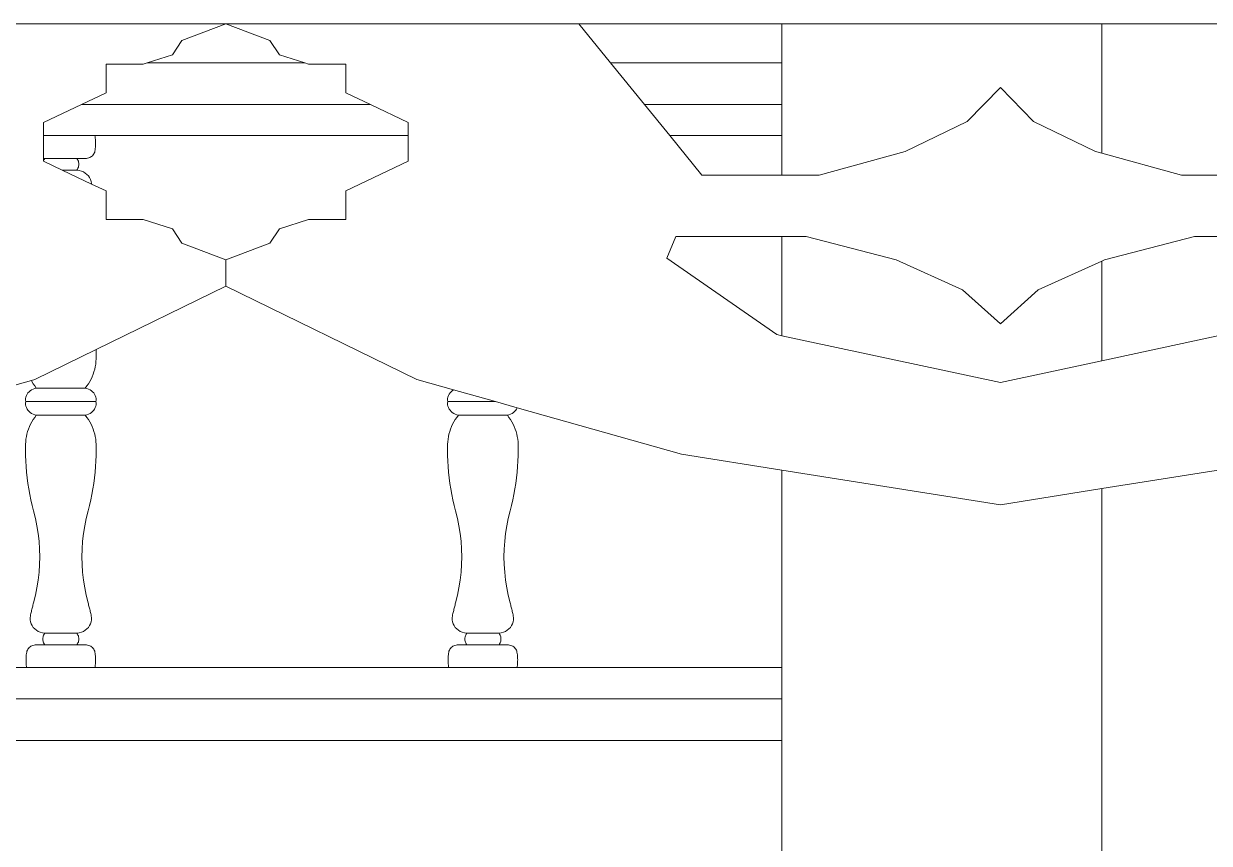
# Model space of a CAD drawing. Header units: inches. Extents: x 16.2 to 49.2, y 7.1 to 20.7.
# Drawn here: x 29.8393 to 30.1642, y 17.896 to 18.1206 of the extents above; entities that cross this region are included whole.
import ezdxf

# ---------------------------------------------------------------- set-up
doc = ezdxf.new("R2010")
doc.units = ezdxf.units.IN
doc.header["$MEASUREMENT"] = 0
doc.layers.add('0inne_gulv', color=252, linetype='Continuous', lineweight=13)

# ---------------------------------------------------------------- blocks, each defined once
blk = doc.blocks.new('DEREK SMALL HOUSE fr')
for p, q in [((-3.91841, -0.07881), (-3.82174, -0.07881)), ((-3.8338, -0.08341), (-3.82174, -0.07881)), ((-3.82174, -0.07881), (-3.72506, -0.07881)), ((-3.80967, -0.08341), (-3.82174, -0.07881)), ((-3.72506, -0.07881), (-3.66941, -0.07881)), ((-3.71635, -0.08953), (-3.72506, -0.07881)), ((-3.72506, -0.07881), (-3.49397, -0.07881)), ((-3.66941, -0.07881), (-3.58175, -0.07881)), ((-3.66941, -0.08953), (-3.66941, -0.07881)), ((-3.58175, -0.07881), (-3.58175, -0.1143)), ((-3.58175, -0.07881), (-3.4941, -0.07881)), ((-3.83637, -0.08735), (-3.8338, -0.08341)), ((-3.8071, -0.08735), (-3.80967, -0.08341)), ((-3.84331, -0.08953), (-3.83637, -0.08735)), ((-3.80016, -0.08953), (-3.8071, -0.08735)), ((-3.85458, -0.08993), (-3.84439, -0.08987)), ((-3.85458, -0.09771), (-3.85458, -0.08993)), ((-3.84439, -0.08987), (-3.84331, -0.08953)), ((-3.84331, -0.08953), (-3.80016, -0.08953)), ((-3.79908, -0.08987), (-3.80016, -0.08953)), ((-3.78889, -0.08993), (-3.79908, -0.08987)), ((-3.78889, -0.09771), (-3.78889, -0.08993)), ((-3.71635, -0.08953), (-3.66941, -0.08953)), ((-3.70708, -0.10093), (-3.71635, -0.08953)), ((-3.66941, -0.10093), (-3.66941, -0.08953)), ((-3.61857, -0.10564), (-3.60952, -0.09632)), ((-3.60952, -0.09632), (-3.60046, -0.10564)), ((-3.86135, -0.10093), (-3.85458, -0.09771)), ((-3.78212, -0.10093), (-3.78889, -0.09771)), ((-3.87172, -0.10586), (-3.86135, -0.10093)), ((-3.86135, -0.10093), (-3.78212, -0.10093)), ((-3.77176, -0.10586), (-3.78212, -0.10093)), ((-3.70708, -0.10093), (-3.66941, -0.10093)), ((-3.70013, -0.10948), (-3.70708, -0.10093)), ((-3.66941, -0.10948), (-3.66941, -0.10093)), ((-3.87172, -0.10948), (-3.87172, -0.10586)), ((-3.77176, -0.10948), (-3.77176, -0.10586)), ((-3.63556, -0.11383), (-3.61857, -0.10564)), ((-3.60046, -0.10564), (-3.58347, -0.11383)), ((-3.87172, -0.11573), (-3.87172, -0.10948)), ((-3.85763, -0.10948), (-3.87172, -0.10948)), ((-3.85758, -0.10983), (-3.85763, -0.10948)), ((-3.85763, -0.10948), (-3.77176, -0.10948)), ((-3.85753, -0.11018), (-3.85758, -0.10983)), ((-3.85749, -0.11054), (-3.85753, -0.11018)), ((-3.77176, -0.1165), (-3.77176, -0.10948)), ((-3.70013, -0.10948), (-3.66941, -0.10948)), ((-3.69134, -0.12028), (-3.70013, -0.10948)), ((-3.66941, -0.12028), (-3.66941, -0.10948)), ((-3.85763, -0.11372), (-3.85758, -0.11337)), ((-3.85758, -0.11337), (-3.85753, -0.11302)), ((-3.85753, -0.11302), (-3.85749, -0.11266)), ((-3.85747, -0.11089), (-3.85749, -0.11054)), ((-3.85749, -0.11266), (-3.85747, -0.11231)), ((-3.85745, -0.11125), (-3.85747, -0.11089)), ((-3.85747, -0.11231), (-3.85745, -0.11195)), ((-3.85745, -0.1116), (-3.85745, -0.11125)), ((-3.85745, -0.11195), (-3.85745, -0.1116)), ((-3.87169, -0.11623), (-3.87172, -0.11573)), ((-3.87172, -0.11573), (-3.87141, -0.11573)), ((-3.87172, -0.1163), (-3.87169, -0.11623)), ((-3.87172, -0.1165), (-3.87172, -0.1163)), ((-3.86664, -0.11891), (-3.87172, -0.1165)), ((-3.87169, -0.11623), (-3.87156, -0.11598)), ((-3.87156, -0.11598), (-3.87141, -0.11573)), ((-3.87141, -0.11573), (-3.86256, -0.11573)), ((-3.86241, -0.11598), (-3.86256, -0.11573)), ((-3.86256, -0.11573), (-3.86027, -0.11573)), ((-3.86228, -0.11623), (-3.86241, -0.11598)), ((-3.86218, -0.1165), (-3.86228, -0.11623)), ((-3.86211, -0.11677), (-3.86218, -0.1165)), ((-3.86206, -0.11705), (-3.86211, -0.11677)), ((-3.86027, -0.11573), (-3.85996, -0.11572)), ((-3.85996, -0.11572), (-3.85965, -0.11567)), ((-3.85965, -0.11567), (-3.85935, -0.11559)), ((-3.85935, -0.11559), (-3.85906, -0.11547)), ((-3.85906, -0.11547), (-3.85879, -0.11533)), ((-3.85879, -0.11533), (-3.85854, -0.11516)), ((-3.85854, -0.11516), (-3.85831, -0.11497)), ((-3.85831, -0.11497), (-3.85811, -0.11475)), ((-3.85811, -0.11475), (-3.85794, -0.11451)), ((-3.85794, -0.11451), (-3.85781, -0.11426)), ((-3.85781, -0.11426), (-3.8577, -0.11399)), ((-3.8577, -0.11399), (-3.85763, -0.11372)), ((-3.78889, -0.12464), (-3.77176, -0.1165)), ((-3.6592, -0.12028), (-3.63556, -0.11383)), ((-3.58347, -0.11383), (-3.58175, -0.1143)), ((-3.58175, -0.1143), (-3.55984, -0.12028)), ((-3.85856, -0.12275), (-3.86664, -0.11891)), ((-3.86664, -0.11891), (-3.86256, -0.11891)), ((-3.86256, -0.11891), (-3.86241, -0.11867)), ((-3.86195, -0.11901), (-3.86256, -0.11891)), ((-3.86241, -0.11867), (-3.86228, -0.11841)), ((-3.86228, -0.11841), (-3.86218, -0.11815)), ((-3.86218, -0.11815), (-3.86211, -0.11788)), ((-3.86211, -0.11788), (-3.86206, -0.1176)), ((-3.86205, -0.11732), (-3.86206, -0.11705)), ((-3.86206, -0.1176), (-3.86205, -0.11732)), ((-3.86136, -0.11918), (-3.86195, -0.11901)), ((-3.8608, -0.11942), (-3.86136, -0.11918)), ((-3.86029, -0.11973), (-3.8608, -0.11942)), ((-3.85982, -0.1201), (-3.86029, -0.11973)), ((-3.85942, -0.12052), (-3.85982, -0.1201)), ((-3.85909, -0.12099), (-3.85942, -0.12052)), ((-3.85883, -0.12149), (-3.85909, -0.12099)), ((-3.85866, -0.12202), (-3.85883, -0.12149)), ((-3.85857, -0.12257), (-3.85866, -0.12202)), ((-3.85856, -0.12275), (-3.85857, -0.12257)), ((-3.85458, -0.12464), (-3.85856, -0.12275)), ((-3.69134, -0.12028), (-3.66941, -0.12028)), ((-3.66941, -0.12028), (-3.6592, -0.12028)), ((-3.55984, -0.12028), (-3.52769, -0.12028)), ((-3.85458, -0.12464), (-3.85458, -0.13243)), ((-3.78889, -0.12464), (-3.78889, -0.13243)), ((-3.85458, -0.13243), (-3.84439, -0.13249)), ((-3.84439, -0.13249), (-3.83637, -0.13501)), ((-3.79908, -0.13249), (-3.8071, -0.13501)), ((-3.78889, -0.13243), (-3.79908, -0.13249)), ((-3.83637, -0.13501), (-3.8338, -0.13895)), ((-3.8071, -0.13501), (-3.80967, -0.13895)), ((-3.8338, -0.13895), (-3.82174, -0.14354)), ((-3.80967, -0.13895), (-3.82174, -0.14354)), ((-3.69844, -0.13712), (-3.70093, -0.14303)), ((-3.69844, -0.13712), (-3.66941, -0.13712)), ((-3.66941, -0.16429), (-3.66941, -0.13712)), ((-3.66941, -0.13712), (-3.66275, -0.13712)), ((-3.66275, -0.13712), (-3.63809, -0.14351)), ((-3.55629, -0.13712), (-3.58095, -0.14351)), ((-3.55629, -0.13712), (-3.5206, -0.13712)), ((-3.82174, -0.1507), (-3.82174, -0.14354)), ((-3.70093, -0.14303), (-3.67073, -0.164)), ((-3.63809, -0.14351), (-3.6199, -0.15169)), ((-3.58175, -0.14387), (-3.59914, -0.15169)), ((-3.58095, -0.14351), (-3.58175, -0.14387)), ((-3.58175, -0.14387), (-3.58175, -0.17117)), ((-3.82174, -0.1507), (-3.85731, -0.1681)), ((-3.82174, -0.1507), (-3.76939, -0.1763)), ((-3.6199, -0.15169), (-3.60952, -0.16108)), ((-3.59914, -0.15169), (-3.60952, -0.16108)), ((-3.67073, -0.164), (-3.66941, -0.16429)), ((-3.66941, -0.16429), (-3.60952, -0.17711)), ((-3.5483, -0.164), (-3.58175, -0.17117)), ((-3.87408, -0.1763), (-3.85731, -0.1681)), ((-3.8573, -0.16914), (-3.85731, -0.1681)), ((-3.85755, -0.17279), (-3.85743, -0.17209)), ((-3.85743, -0.17209), (-3.85736, -0.17138)), ((-3.85736, -0.17138), (-3.85732, -0.17067)), ((-3.85732, -0.17067), (-3.8573, -0.16914)), ((-3.58175, -0.17117), (-3.60952, -0.17711)), ((-3.8584, -0.17553), (-3.85813, -0.17486)), ((-3.85813, -0.17486), (-3.8579, -0.17418)), ((-3.8579, -0.17418), (-3.8577, -0.17349)), ((-3.8577, -0.17349), (-3.85755, -0.17279)), ((-3.87506, -0.17658), (-3.94653, -0.19675)), ((-3.87408, -0.1763), (-3.87506, -0.17658)), ((-3.87493, -0.17683), (-3.87506, -0.17658)), ((-3.87455, -0.17745), (-3.87493, -0.17683)), ((-3.87414, -0.17806), (-3.87455, -0.17745)), ((-3.87415, -0.17876), (-3.8737, -0.17865)), ((-3.8737, -0.17865), (-3.87414, -0.17806)), ((-3.8737, -0.17865), (-3.86027, -0.17865)), ((-3.86027, -0.17865), (-3.85983, -0.17806)), ((-3.85982, -0.17876), (-3.86027, -0.17865)), ((-3.85983, -0.17806), (-3.85942, -0.17745)), ((-3.85942, -0.17745), (-3.85904, -0.17683)), ((-3.85904, -0.17683), (-3.8587, -0.17618)), ((-3.8587, -0.17618), (-3.8584, -0.17553)), ((-3.76939, -0.1763), (-3.75935, -0.17913)), ((-3.87665, -0.18195), (-3.87663, -0.18153)), ((-3.87663, -0.18153), (-3.87655, -0.18112)), ((-3.87655, -0.18112), (-3.87642, -0.18072)), ((-3.87642, -0.18072), (-3.87623, -0.18034)), ((-3.87623, -0.18034), (-3.87598, -0.17998)), ((-3.87598, -0.17998), (-3.87569, -0.17966)), ((-3.87569, -0.17966), (-3.87536, -0.17937)), ((-3.87536, -0.17937), (-3.87498, -0.17912)), ((-3.87498, -0.17912), (-3.87458, -0.17892)), ((-3.87458, -0.17892), (-3.87415, -0.17876)), ((-3.85939, -0.17892), (-3.85982, -0.17876)), ((-3.85898, -0.17912), (-3.85939, -0.17892)), ((-3.85861, -0.17937), (-3.85898, -0.17912)), ((-3.85828, -0.17966), (-3.85861, -0.17937)), ((-3.85798, -0.17998), (-3.85828, -0.17966)), ((-3.85774, -0.18034), (-3.85798, -0.17998)), ((-3.85755, -0.18072), (-3.85774, -0.18034)), ((-3.85741, -0.18112), (-3.85755, -0.18072)), ((-3.85733, -0.18153), (-3.85741, -0.18112)), ((-3.85731, -0.18195), (-3.85733, -0.18153)), ((-3.761, -0.18195), (-3.76098, -0.18153)), ((-3.76098, -0.18153), (-3.7609, -0.18112)), ((-3.7609, -0.18112), (-3.76076, -0.18072)), ((-3.76076, -0.18072), (-3.76057, -0.18034)), ((-3.76057, -0.18034), (-3.76033, -0.17998)), ((-3.76033, -0.17998), (-3.76004, -0.17966)), ((-3.76004, -0.17966), (-3.7597, -0.17937)), ((-3.7597, -0.17937), (-3.75935, -0.17913)), ((-3.75935, -0.17913), (-3.74791, -0.18236)), ((-3.87661, -0.18236), (-3.87665, -0.18195)), ((-3.87665, -0.18278), (-3.87661, -0.18236)), ((-3.87663, -0.1832), (-3.87665, -0.18278)), ((-3.87655, -0.18361), (-3.87663, -0.1832)), ((-3.87661, -0.18236), (-3.85735, -0.18236)), ((-3.87642, -0.18401), (-3.87655, -0.18361)), ((-3.87623, -0.18439), (-3.87642, -0.18401)), ((-3.87598, -0.18474), (-3.87623, -0.18439)), ((-3.87569, -0.18507), (-3.87598, -0.18474)), ((-3.87536, -0.18536), (-3.87569, -0.18507)), ((-3.85861, -0.18536), (-3.85828, -0.18507)), ((-3.85828, -0.18507), (-3.85798, -0.18474)), ((-3.85798, -0.18474), (-3.85774, -0.18439)), ((-3.85774, -0.18439), (-3.85755, -0.18401)), ((-3.85755, -0.18401), (-3.85741, -0.18361)), ((-3.85741, -0.18361), (-3.85733, -0.1832)), ((-3.85735, -0.18236), (-3.85731, -0.18195)), ((-3.85731, -0.18278), (-3.85735, -0.18236)), ((-3.85733, -0.1832), (-3.85731, -0.18278)), ((-3.76096, -0.18236), (-3.761, -0.18195)), ((-3.761, -0.18278), (-3.76096, -0.18236)), ((-3.76098, -0.1832), (-3.761, -0.18278)), ((-3.7609, -0.18361), (-3.76098, -0.1832)), ((-3.74791, -0.18236), (-3.76096, -0.18236)), ((-3.76076, -0.18401), (-3.7609, -0.18361)), ((-3.76057, -0.18439), (-3.76076, -0.18401)), ((-3.76033, -0.18474), (-3.76057, -0.18439)), ((-3.76004, -0.18507), (-3.76033, -0.18474)), ((-3.7597, -0.18536), (-3.76004, -0.18507)), ((-3.74791, -0.18236), (-3.74192, -0.18405)), ((-3.74296, -0.18536), (-3.74262, -0.18507)), ((-3.74262, -0.18507), (-3.74233, -0.18474)), ((-3.74233, -0.18474), (-3.74209, -0.18439)), ((-3.74209, -0.18439), (-3.74192, -0.18405)), ((-3.74192, -0.18405), (-3.69694, -0.19675)), ((-3.87498, -0.18561), (-3.87536, -0.18536)), ((-3.87527, -0.18854), (-3.87493, -0.1879)), ((-3.87458, -0.18581), (-3.87498, -0.18561)), ((-3.87493, -0.1879), (-3.87455, -0.18727)), ((-3.87415, -0.18597), (-3.87458, -0.18581)), ((-3.87455, -0.18727), (-3.87414, -0.18667)), ((-3.8737, -0.18608), (-3.87415, -0.18597)), ((-3.87414, -0.18667), (-3.8737, -0.18608)), ((-3.8737, -0.18608), (-3.86027, -0.18608)), ((-3.86027, -0.18608), (-3.85982, -0.18597)), ((-3.85983, -0.18667), (-3.86027, -0.18608)), ((-3.85942, -0.18727), (-3.85983, -0.18667)), ((-3.85982, -0.18597), (-3.85939, -0.18581)), ((-3.85904, -0.1879), (-3.85942, -0.18727)), ((-3.85939, -0.18581), (-3.85898, -0.18561)), ((-3.8587, -0.18854), (-3.85904, -0.1879)), ((-3.85898, -0.18561), (-3.85861, -0.18536)), ((-3.75933, -0.18561), (-3.7597, -0.18536)), ((-3.75961, -0.18854), (-3.75927, -0.1879)), ((-3.75892, -0.18581), (-3.75933, -0.18561)), ((-3.75927, -0.1879), (-3.7589, -0.18727)), ((-3.75849, -0.18597), (-3.75892, -0.18581)), ((-3.7589, -0.18727), (-3.75849, -0.18667)), ((-3.75804, -0.18608), (-3.75849, -0.18597)), ((-3.75849, -0.18667), (-3.75804, -0.18608)), ((-3.75804, -0.18608), (-3.74462, -0.18608)), ((-3.74462, -0.18608), (-3.74417, -0.18597)), ((-3.74417, -0.18667), (-3.74462, -0.18608)), ((-3.74417, -0.18597), (-3.74374, -0.18581)), ((-3.74376, -0.18727), (-3.74417, -0.18667)), ((-3.74339, -0.1879), (-3.74376, -0.18727)), ((-3.74374, -0.18581), (-3.74333, -0.18561)), ((-3.74305, -0.18854), (-3.74339, -0.1879)), ((-3.74333, -0.18561), (-3.74296, -0.18536)), ((-3.87642, -0.19194), (-3.87626, -0.19124)), ((-3.87626, -0.19124), (-3.87607, -0.19055)), ((-3.87607, -0.19055), (-3.87584, -0.18987)), ((-3.87584, -0.18987), (-3.87557, -0.1892)), ((-3.87557, -0.1892), (-3.87527, -0.18854)), ((-3.8584, -0.1892), (-3.8587, -0.18854)), ((-3.85813, -0.18987), (-3.8584, -0.1892)), ((-3.8579, -0.19055), (-3.85813, -0.18987)), ((-3.8577, -0.19124), (-3.8579, -0.19055)), ((-3.85755, -0.19194), (-3.8577, -0.19124)), ((-3.76076, -0.19194), (-3.76061, -0.19124)), ((-3.76061, -0.19124), (-3.76042, -0.19055)), ((-3.76042, -0.19055), (-3.76019, -0.18987)), ((-3.76019, -0.18987), (-3.75992, -0.1892)), ((-3.75992, -0.1892), (-3.75961, -0.18854)), ((-3.74274, -0.1892), (-3.74305, -0.18854)), ((-3.74247, -0.18987), (-3.74274, -0.1892)), ((-3.74224, -0.19055), (-3.74247, -0.18987)), ((-3.74205, -0.19124), (-3.74224, -0.19055)), ((-3.7419, -0.19194), (-3.74205, -0.19124)), ((-3.87667, -0.19559), (-3.87665, -0.19406)), ((-3.87665, -0.19406), (-3.87661, -0.19335)), ((-3.87661, -0.19335), (-3.87653, -0.19264)), ((-3.87653, -0.19264), (-3.87642, -0.19194)), ((-3.85743, -0.19264), (-3.85755, -0.19194)), ((-3.85736, -0.19335), (-3.85743, -0.19264)), ((-3.85732, -0.19406), (-3.85736, -0.19335)), ((-3.8573, -0.19559), (-3.85732, -0.19406)), ((-3.76101, -0.19559), (-3.76099, -0.19406)), ((-3.76099, -0.19406), (-3.76096, -0.19335)), ((-3.76096, -0.19335), (-3.76088, -0.19264)), ((-3.76088, -0.19264), (-3.76076, -0.19194)), ((-3.74178, -0.19264), (-3.7419, -0.19194)), ((-3.7417, -0.19335), (-3.74178, -0.19264)), ((-3.74167, -0.19406), (-3.7417, -0.19335)), ((-3.74165, -0.19559), (-3.74167, -0.19406)), ((-3.87665, -0.19712), (-3.87667, -0.19559)), ((-3.87659, -0.19865), (-3.87665, -0.19712)), ((-3.85737, -0.19865), (-3.85732, -0.19712)), ((-3.85732, -0.19712), (-3.8573, -0.19559)), ((-3.76099, -0.19712), (-3.76101, -0.19559)), ((-3.76094, -0.19865), (-3.76099, -0.19712)), ((-3.74172, -0.19865), (-3.74167, -0.19712)), ((-3.74167, -0.19712), (-3.74165, -0.19559)), ((-3.69694, -0.19675), (-3.66941, -0.20111)), ((-3.52209, -0.19675), (-3.58175, -0.2062)), ((-3.8765, -0.20018), (-3.87659, -0.19865)), ((-3.87638, -0.2017), (-3.8765, -0.20018)), ((-3.85759, -0.2017), (-3.85746, -0.20018)), ((-3.85746, -0.20018), (-3.85737, -0.19865)), ((-3.76085, -0.20018), (-3.76094, -0.19865)), ((-3.76072, -0.2017), (-3.76085, -0.20018)), ((-3.74194, -0.2017), (-3.74181, -0.20018)), ((-3.74181, -0.20018), (-3.74172, -0.19865)), ((-3.66941, -0.20111), (-3.60952, -0.2106)), ((-3.66941, -0.25525), (-3.66941, -0.20111)), ((-3.87621, -0.20323), (-3.87638, -0.2017)), ((-3.87601, -0.20475), (-3.87621, -0.20323)), ((-3.85796, -0.20475), (-3.85776, -0.20323)), ((-3.85776, -0.20323), (-3.85759, -0.2017)), ((-3.76056, -0.20323), (-3.76072, -0.2017)), ((-3.76036, -0.20475), (-3.76056, -0.20323)), ((-3.7423, -0.20475), (-3.7421, -0.20323)), ((-3.7421, -0.20323), (-3.74194, -0.2017)), ((-3.87577, -0.20626), (-3.87601, -0.20475)), ((-3.8755, -0.20777), (-3.87577, -0.20626)), ((-3.87518, -0.20928), (-3.8755, -0.20777)), ((-3.85878, -0.20928), (-3.85847, -0.20777)), ((-3.85847, -0.20777), (-3.8582, -0.20626)), ((-3.8582, -0.20626), (-3.85796, -0.20475)), ((-3.76012, -0.20626), (-3.76036, -0.20475)), ((-3.75984, -0.20777), (-3.76012, -0.20626)), ((-3.75953, -0.20928), (-3.75984, -0.20777)), ((-3.74313, -0.20928), (-3.74282, -0.20777)), ((-3.74282, -0.20777), (-3.74254, -0.20626)), ((-3.74254, -0.20626), (-3.7423, -0.20475)), ((-3.58175, -0.2062), (-3.60952, -0.2106)), ((-3.58175, -0.2062), (-3.58175, -0.6392)), ((-3.87484, -0.21078), (-3.87518, -0.20928)), ((-3.87445, -0.21227), (-3.87484, -0.21078)), ((-3.85951, -0.21227), (-3.85913, -0.21078)), ((-3.85913, -0.21078), (-3.85878, -0.20928)), ((-3.75918, -0.21078), (-3.75953, -0.20928)), ((-3.7588, -0.21227), (-3.75918, -0.21078)), ((-3.74386, -0.21227), (-3.74348, -0.21078)), ((-3.74348, -0.21078), (-3.74313, -0.20928)), ((-3.87394, -0.21434), (-3.87445, -0.21227)), ((-3.87352, -0.21643), (-3.87394, -0.21434)), ((-3.86044, -0.21643), (-3.86002, -0.21434)), ((-3.86002, -0.21434), (-3.85951, -0.21227)), ((-3.75829, -0.21434), (-3.7588, -0.21227)), ((-3.75787, -0.21643), (-3.75829, -0.21434)), ((-3.74479, -0.21643), (-3.74437, -0.21434)), ((-3.74437, -0.21434), (-3.74386, -0.21227)), ((-3.8732, -0.21853), (-3.87352, -0.21643)), ((-3.86077, -0.21853), (-3.86044, -0.21643)), ((-3.75754, -0.21853), (-3.75787, -0.21643)), ((-3.74512, -0.21853), (-3.74479, -0.21643)), ((-3.87296, -0.22064), (-3.8732, -0.21853)), ((-3.87282, -0.22276), (-3.87296, -0.22064)), ((-3.86114, -0.22276), (-3.861, -0.22064)), ((-3.861, -0.22064), (-3.86077, -0.21853)), ((-3.75731, -0.22064), (-3.75754, -0.21853)), ((-3.75717, -0.22276), (-3.75731, -0.22064)), ((-3.74549, -0.22276), (-3.74535, -0.22064)), ((-3.74535, -0.22064), (-3.74512, -0.21853)), ((-3.87278, -0.22488), (-3.87282, -0.22276)), ((-3.86119, -0.22488), (-3.86114, -0.22276)), ((-3.75712, -0.22488), (-3.75717, -0.22276)), ((-3.74554, -0.22488), (-3.74549, -0.22276)), ((-3.87296, -0.22913), (-3.87282, -0.22701)), ((-3.87282, -0.22701), (-3.87278, -0.22488)), ((-3.86114, -0.22701), (-3.86119, -0.22488)), ((-3.861, -0.22913), (-3.86114, -0.22701)), ((-3.75731, -0.22913), (-3.75717, -0.22701)), ((-3.75717, -0.22701), (-3.75712, -0.22488)), ((-3.74549, -0.22701), (-3.74554, -0.22488)), ((-3.74535, -0.22913), (-3.74549, -0.22701)), ((-3.8732, -0.23124), (-3.87296, -0.22913)), ((-3.86077, -0.23124), (-3.861, -0.22913)), ((-3.75754, -0.23124), (-3.75731, -0.22913)), ((-3.74512, -0.23124), (-3.74535, -0.22913)), ((-3.87394, -0.23543), (-3.87352, -0.23334)), ((-3.87352, -0.23334), (-3.8732, -0.23124)), ((-3.86044, -0.23334), (-3.86077, -0.23124)), ((-3.86002, -0.23543), (-3.86044, -0.23334)), ((-3.75829, -0.23543), (-3.75787, -0.23334)), ((-3.75787, -0.23334), (-3.75754, -0.23124)), ((-3.74479, -0.23334), (-3.74512, -0.23124)), ((-3.74437, -0.23543), (-3.74479, -0.23334)), ((-3.87445, -0.2375), (-3.87394, -0.23543)), ((-3.85951, -0.2375), (-3.86002, -0.23543)), ((-3.7588, -0.2375), (-3.75829, -0.23543)), ((-3.74386, -0.2375), (-3.74437, -0.23543)), ((-3.87519, -0.24046), (-3.87512, -0.24016)), ((-3.87512, -0.24016), (-3.87505, -0.23986)), ((-3.87505, -0.23986), (-3.87498, -0.23957)), ((-3.87498, -0.23957), (-3.87491, -0.23927)), ((-3.87491, -0.23927), (-3.87484, -0.23898)), ((-3.87484, -0.23898), (-3.87476, -0.23868)), ((-3.87476, -0.23868), (-3.87469, -0.23839)), ((-3.87469, -0.23839), (-3.87461, -0.23809)), ((-3.87461, -0.23809), (-3.87453, -0.2378)), ((-3.87453, -0.2378), (-3.87445, -0.2375)), ((-3.85943, -0.2378), (-3.85951, -0.2375)), ((-3.85936, -0.23809), (-3.85943, -0.2378)), ((-3.85928, -0.23839), (-3.85936, -0.23809)), ((-3.8592, -0.23868), (-3.85928, -0.23839)), ((-3.85913, -0.23898), (-3.8592, -0.23868)), ((-3.85906, -0.23927), (-3.85913, -0.23898)), ((-3.85898, -0.23957), (-3.85906, -0.23927)), ((-3.85891, -0.23986), (-3.85898, -0.23957)), ((-3.85884, -0.24016), (-3.85891, -0.23986)), ((-3.85877, -0.24046), (-3.85884, -0.24016)), ((-3.75954, -0.24046), (-3.75947, -0.24016)), ((-3.75947, -0.24016), (-3.7594, -0.23986)), ((-3.7594, -0.23986), (-3.75933, -0.23957)), ((-3.75933, -0.23957), (-3.75926, -0.23927)), ((-3.75926, -0.23927), (-3.75918, -0.23898)), ((-3.75918, -0.23898), (-3.75911, -0.23868)), ((-3.75911, -0.23868), (-3.75903, -0.23839)), ((-3.75903, -0.23839), (-3.75896, -0.23809)), ((-3.75896, -0.23809), (-3.75888, -0.2378)), ((-3.75888, -0.2378), (-3.7588, -0.2375)), ((-3.74378, -0.2378), (-3.74386, -0.2375)), ((-3.7437, -0.23809), (-3.74378, -0.2378)), ((-3.74363, -0.23839), (-3.7437, -0.23809)), ((-3.74355, -0.23868), (-3.74363, -0.23839)), ((-3.74348, -0.23898), (-3.74355, -0.23868)), ((-3.7434, -0.23927), (-3.74348, -0.23898)), ((-3.74333, -0.23957), (-3.7434, -0.23927)), ((-3.74326, -0.23986), (-3.74333, -0.23957)), ((-3.74319, -0.24016), (-3.74326, -0.23986)), ((-3.74312, -0.24046), (-3.74319, -0.24016)), ((-3.87541, -0.2416), (-3.87533, -0.24105)), ((-3.8754, -0.24215), (-3.87541, -0.2416)), ((-3.87531, -0.2427), (-3.8754, -0.24215)), ((-3.87533, -0.24105), (-3.87526, -0.24075)), ((-3.87513, -0.24324), (-3.87531, -0.2427)), ((-3.87526, -0.24075), (-3.87519, -0.24046)), ((-3.87488, -0.24374), (-3.87513, -0.24324)), ((-3.85909, -0.24374), (-3.85883, -0.24324)), ((-3.85883, -0.24324), (-3.85866, -0.2427)), ((-3.85871, -0.24075), (-3.85877, -0.24046)), ((-3.85864, -0.24105), (-3.85871, -0.24075)), ((-3.85866, -0.2427), (-3.85857, -0.24215)), ((-3.85856, -0.2416), (-3.85864, -0.24105)), ((-3.85857, -0.24215), (-3.85856, -0.2416)), ((-3.75975, -0.2416), (-3.75968, -0.24105)), ((-3.75975, -0.24215), (-3.75975, -0.2416)), ((-3.75966, -0.2427), (-3.75975, -0.24215)), ((-3.75968, -0.24105), (-3.75961, -0.24075)), ((-3.75948, -0.24324), (-3.75966, -0.2427)), ((-3.75961, -0.24075), (-3.75954, -0.24046)), ((-3.75922, -0.24374), (-3.75948, -0.24324)), ((-3.74344, -0.24374), (-3.74318, -0.24324)), ((-3.74318, -0.24324), (-3.743, -0.2427)), ((-3.74305, -0.24075), (-3.74312, -0.24046)), ((-3.74299, -0.24105), (-3.74305, -0.24075)), ((-3.743, -0.2427), (-3.74291, -0.24215)), ((-3.74291, -0.2416), (-3.74299, -0.24105)), ((-3.74291, -0.24215), (-3.74291, -0.2416)), ((-3.87455, -0.24421), (-3.87488, -0.24374)), ((-3.87414, -0.24463), (-3.87455, -0.24421)), ((-3.87368, -0.245), (-3.87414, -0.24463)), ((-3.87317, -0.24531), (-3.87368, -0.245)), ((-3.87261, -0.24555), (-3.87317, -0.24531)), ((-3.87202, -0.24572), (-3.87261, -0.24555)), ((-3.87141, -0.24581), (-3.87202, -0.24572)), ((-3.8719, -0.24713), (-3.87186, -0.24685)), ((-3.87186, -0.24685), (-3.87179, -0.24658)), ((-3.87179, -0.24658), (-3.87169, -0.24631)), ((-3.87169, -0.24631), (-3.87156, -0.24606)), ((-3.87156, -0.24606), (-3.87141, -0.24581)), ((-3.87141, -0.24581), (-3.86256, -0.24581)), ((-3.86256, -0.24581), (-3.86195, -0.24572)), ((-3.86241, -0.24606), (-3.86256, -0.24581)), ((-3.86228, -0.24631), (-3.86241, -0.24606)), ((-3.86218, -0.24658), (-3.86228, -0.24631)), ((-3.86211, -0.24685), (-3.86218, -0.24658)), ((-3.86206, -0.24713), (-3.86211, -0.24685)), ((-3.86195, -0.24572), (-3.86136, -0.24555)), ((-3.86136, -0.24555), (-3.8608, -0.24531)), ((-3.8608, -0.24531), (-3.86029, -0.245)), ((-3.86029, -0.245), (-3.85982, -0.24463)), ((-3.85982, -0.24463), (-3.85942, -0.24421)), ((-3.85942, -0.24421), (-3.85909, -0.24374)), ((-3.75889, -0.24421), (-3.75922, -0.24374)), ((-3.75849, -0.24463), (-3.75889, -0.24421)), ((-3.75803, -0.245), (-3.75849, -0.24463)), ((-3.75751, -0.24531), (-3.75803, -0.245)), ((-3.75696, -0.24555), (-3.75751, -0.24531)), ((-3.75637, -0.24572), (-3.75696, -0.24555)), ((-3.75576, -0.24581), (-3.75637, -0.24572)), ((-3.75625, -0.24713), (-3.75621, -0.24685)), ((-3.75621, -0.24685), (-3.75613, -0.24658)), ((-3.75613, -0.24658), (-3.75603, -0.24631)), ((-3.75603, -0.24631), (-3.75591, -0.24606)), ((-3.75591, -0.24606), (-3.75576, -0.24581)), ((-3.75576, -0.24581), (-3.7469, -0.24581)), ((-3.7469, -0.24581), (-3.74629, -0.24572)), ((-3.74675, -0.24606), (-3.7469, -0.24581)), ((-3.74663, -0.24631), (-3.74675, -0.24606)), ((-3.74653, -0.24658), (-3.74663, -0.24631)), ((-3.74645, -0.24685), (-3.74653, -0.24658)), ((-3.74641, -0.24713), (-3.74645, -0.24685)), ((-3.74629, -0.24572), (-3.7457, -0.24555)), ((-3.7457, -0.24555), (-3.74515, -0.24531)), ((-3.74515, -0.24531), (-3.74463, -0.245)), ((-3.74463, -0.245), (-3.74417, -0.24463)), ((-3.74417, -0.24463), (-3.74377, -0.24421)), ((-3.74377, -0.24421), (-3.74344, -0.24374)), ((-3.87602, -0.25021), (-3.87586, -0.24998)), ((-3.87586, -0.24998), (-3.87566, -0.24976)), ((-3.87566, -0.24976), (-3.87543, -0.24957)), ((-3.87543, -0.24957), (-3.87518, -0.2494)), ((-3.87518, -0.2494), (-3.87491, -0.24925)), ((-3.87491, -0.24925), (-3.87462, -0.24914)), ((-3.87462, -0.24914), (-3.87432, -0.24906)), ((-3.87432, -0.24906), (-3.87401, -0.24901)), ((-3.87401, -0.24901), (-3.8737, -0.24899)), ((-3.87141, -0.24899), (-3.8737, -0.24899)), ((-3.87192, -0.2474), (-3.8719, -0.24713)), ((-3.8719, -0.24768), (-3.87192, -0.2474)), ((-3.87186, -0.24796), (-3.8719, -0.24768)), ((-3.87179, -0.24823), (-3.87186, -0.24796)), ((-3.87169, -0.24849), (-3.87179, -0.24823)), ((-3.87156, -0.24875), (-3.87169, -0.24849)), ((-3.87141, -0.24899), (-3.87156, -0.24875)), ((-3.86256, -0.24899), (-3.87141, -0.24899)), ((-3.86256, -0.24899), (-3.86241, -0.24875)), ((-3.86256, -0.24899), (-3.86027, -0.24899)), ((-3.86241, -0.24875), (-3.86228, -0.24849)), ((-3.86228, -0.24849), (-3.86218, -0.24823)), ((-3.86218, -0.24823), (-3.86211, -0.24796)), ((-3.86211, -0.24796), (-3.86206, -0.24768)), ((-3.86205, -0.2474), (-3.86206, -0.24713)), ((-3.86206, -0.24768), (-3.86205, -0.2474)), ((-3.85996, -0.24901), (-3.86027, -0.24899)), ((-3.85965, -0.24906), (-3.85996, -0.24901)), ((-3.85935, -0.24914), (-3.85965, -0.24906)), ((-3.85906, -0.24925), (-3.85935, -0.24914)), ((-3.85879, -0.2494), (-3.85906, -0.24925)), ((-3.85854, -0.24957), (-3.85879, -0.2494)), ((-3.85831, -0.24976), (-3.85854, -0.24957)), ((-3.85811, -0.24998), (-3.85831, -0.24976)), ((-3.85794, -0.25021), (-3.85811, -0.24998)), ((-3.76037, -0.25021), (-3.7602, -0.24998)), ((-3.7602, -0.24998), (-3.76, -0.24976)), ((-3.76, -0.24976), (-3.75978, -0.24957)), ((-3.75978, -0.24957), (-3.75953, -0.2494)), ((-3.75953, -0.2494), (-3.75925, -0.24925)), ((-3.75925, -0.24925), (-3.75897, -0.24914)), ((-3.75897, -0.24914), (-3.75867, -0.24906)), ((-3.75867, -0.24906), (-3.75836, -0.24901)), ((-3.75836, -0.24901), (-3.75804, -0.24899)), ((-3.75576, -0.24899), (-3.75804, -0.24899)), ((-3.75626, -0.2474), (-3.75625, -0.24713)), ((-3.75625, -0.24768), (-3.75626, -0.2474)), ((-3.75621, -0.24796), (-3.75625, -0.24768)), ((-3.75613, -0.24823), (-3.75621, -0.24796)), ((-3.75603, -0.24849), (-3.75613, -0.24823)), ((-3.75591, -0.24875), (-3.75603, -0.24849)), ((-3.75576, -0.24899), (-3.75591, -0.24875)), ((-3.7469, -0.24899), (-3.75576, -0.24899)), ((-3.7469, -0.24899), (-3.74675, -0.24875)), ((-3.7469, -0.24899), (-3.74462, -0.24899)), ((-3.74675, -0.24875), (-3.74663, -0.24849)), ((-3.74663, -0.24849), (-3.74653, -0.24823)), ((-3.74653, -0.24823), (-3.74645, -0.24796)), ((-3.74645, -0.24796), (-3.74641, -0.24768)), ((-3.7464, -0.2474), (-3.74641, -0.24713)), ((-3.74641, -0.24768), (-3.7464, -0.2474)), ((-3.7443, -0.24901), (-3.74462, -0.24899)), ((-3.74399, -0.24906), (-3.7443, -0.24901)), ((-3.74369, -0.24914), (-3.74399, -0.24906)), ((-3.74341, -0.24925), (-3.74369, -0.24914)), ((-3.74313, -0.2494), (-3.74341, -0.24925)), ((-3.74288, -0.24957), (-3.74313, -0.2494)), ((-3.74266, -0.24976), (-3.74288, -0.24957)), ((-3.74246, -0.24998), (-3.74266, -0.24976)), ((-3.74229, -0.25021), (-3.74246, -0.24998)), ((-3.87652, -0.25277), (-3.8765, -0.25242)), ((-3.87652, -0.25313), (-3.87652, -0.25277)), ((-3.87652, -0.25348), (-3.87652, -0.25313)), ((-3.8765, -0.25242), (-3.87647, -0.25206)), ((-3.87647, -0.25206), (-3.87644, -0.25171)), ((-3.87644, -0.25171), (-3.87639, -0.25136)), ((-3.87639, -0.25136), (-3.87633, -0.25101)), ((-3.87633, -0.25101), (-3.87627, -0.25073)), ((-3.87627, -0.25073), (-3.87616, -0.25047)), ((-3.87616, -0.25047), (-3.87602, -0.25021)), ((-3.85781, -0.25047), (-3.85794, -0.25021)), ((-3.8577, -0.25073), (-3.85781, -0.25047)), ((-3.85763, -0.25101), (-3.8577, -0.25073)), ((-3.85758, -0.25136), (-3.85763, -0.25101)), ((-3.85753, -0.25171), (-3.85758, -0.25136)), ((-3.85749, -0.25206), (-3.85753, -0.25171)), ((-3.85747, -0.25242), (-3.85749, -0.25206)), ((-3.85745, -0.25277), (-3.85747, -0.25242)), ((-3.85745, -0.25313), (-3.85745, -0.25277)), ((-3.85745, -0.25348), (-3.85745, -0.25313)), ((-3.76087, -0.25313), (-3.76086, -0.25277)), ((-3.76086, -0.25348), (-3.76087, -0.25313)), ((-3.76086, -0.25277), (-3.76085, -0.25242)), ((-3.76085, -0.25242), (-3.76082, -0.25206)), ((-3.76082, -0.25206), (-3.76078, -0.25171)), ((-3.76078, -0.25171), (-3.76074, -0.25136)), ((-3.76074, -0.25136), (-3.76068, -0.25101)), ((-3.76068, -0.25101), (-3.76061, -0.25073)), ((-3.76061, -0.25073), (-3.76051, -0.25047)), ((-3.76051, -0.25047), (-3.76037, -0.25021)), ((-3.74215, -0.25047), (-3.74229, -0.25021)), ((-3.74205, -0.25073), (-3.74215, -0.25047)), ((-3.74198, -0.25101), (-3.74205, -0.25073)), ((-3.74192, -0.25136), (-3.74198, -0.25101)), ((-3.74188, -0.25171), (-3.74192, -0.25136)), ((-3.74184, -0.25206), (-3.74188, -0.25171)), ((-3.74181, -0.25242), (-3.74184, -0.25206)), ((-3.7418, -0.25277), (-3.74181, -0.25242)), ((-3.74179, -0.25313), (-3.7418, -0.25277)), ((-3.7418, -0.25348), (-3.74179, -0.25313)), ((-3.97329, -0.25525), (-3.87633, -0.25525)), ((-3.8765, -0.25384), (-3.87652, -0.25348)), ((-3.87647, -0.25419), (-3.8765, -0.25384)), ((-3.87644, -0.25454), (-3.87647, -0.25419)), ((-3.87639, -0.2549), (-3.87644, -0.25454)), ((-3.87633, -0.25525), (-3.87639, -0.2549)), ((-3.87633, -0.25525), (-3.85763, -0.25525)), ((-3.85896, -0.25525), (-3.87501, -0.25525)), ((-3.85763, -0.25525), (-3.85758, -0.2549)), ((-3.85763, -0.25525), (-3.76068, -0.25525)), ((-3.85758, -0.2549), (-3.85753, -0.25454)), ((-3.85753, -0.25454), (-3.85749, -0.25419)), ((-3.85749, -0.25419), (-3.85747, -0.25384)), ((-3.85747, -0.25384), (-3.85745, -0.25348)), ((-3.80503, -0.25525), (-3.82109, -0.25525)), ((-3.76085, -0.25384), (-3.76086, -0.25348)), ((-3.76082, -0.25419), (-3.76085, -0.25384)), ((-3.76078, -0.25454), (-3.76082, -0.25419)), ((-3.76074, -0.2549), (-3.76078, -0.25454)), ((-3.76068, -0.25525), (-3.76074, -0.2549)), ((-3.76068, -0.25525), (-3.74198, -0.25525)), ((-3.7433, -0.25525), (-3.75936, -0.25525)), ((-3.74198, -0.25525), (-3.74192, -0.2549)), ((-3.74198, -0.25525), (-3.66941, -0.25525)), ((-3.74192, -0.2549), (-3.74188, -0.25454)), ((-3.74188, -0.25454), (-3.74184, -0.25419)), ((-3.74184, -0.25419), (-3.74181, -0.25384)), ((-3.74181, -0.25384), (-3.7418, -0.25348)), ((-3.68938, -0.25525), (-3.70544, -0.25525)), ((-3.66941, -0.2638), (-3.66941, -0.25525)), ((-5.57894, -0.2638), (-3.66941, -0.2638)), ((-3.66941, -0.2752), (-3.66941, -0.2638)), ((-5.57894, -0.2752), (-3.66941, -0.2752)), ((-3.66941, -0.30941), (-3.66941, -0.2752))]:
    blk.add_line(p, q)

msp = doc.modelspace()

# ---------------------------------------------------------------- block references
at = {"layer": '0inne_gulv'}
msp.add_blockref('DEREK SMALL HOUSE fr', (33.7165, 18.19939), dxfattribs=at)

doc.saveas('drawing.dxf')
